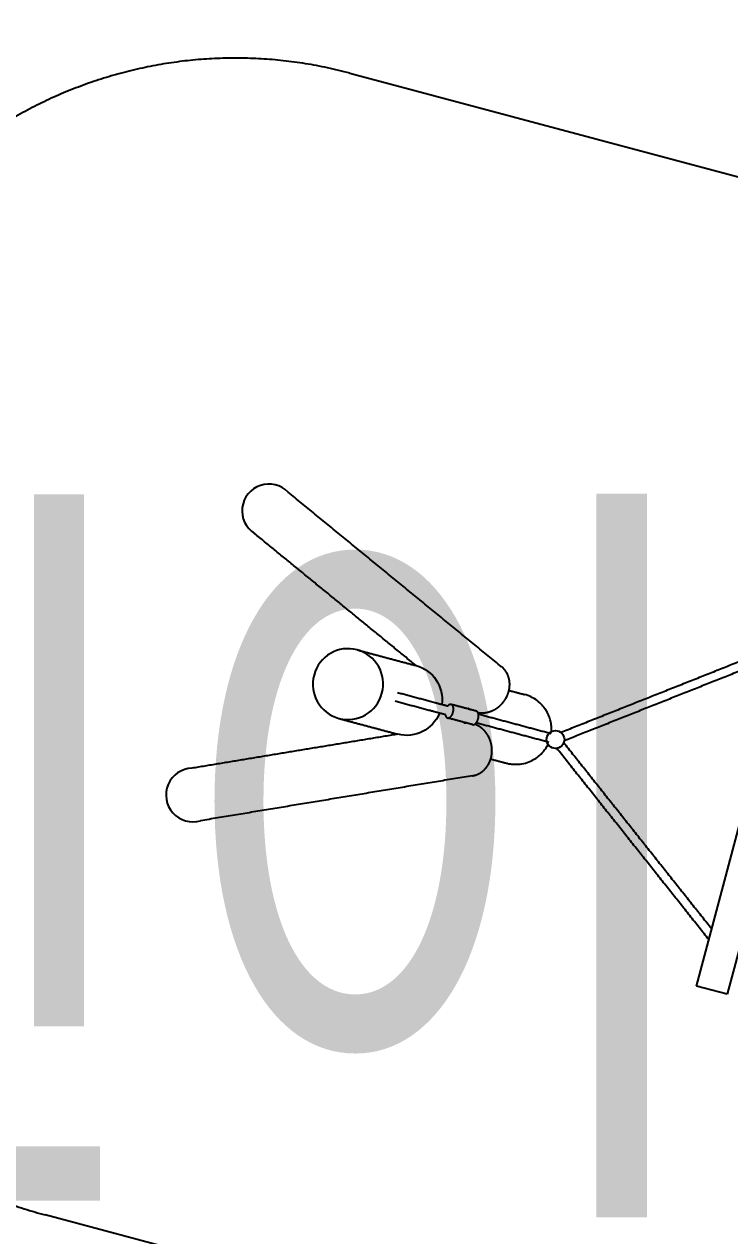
# Model space of a CAD drawing. Header units: millimetres. Extents: x 1145859089 to 1147511753, y -1047484727 to -1047247487.
# Drawn here: x 1146987490 to 1146989081, y -1047393731 to -1047391000 of the extents above; entities that cross this region are included whole.
import ezdxf
from ezdxf.xclip import XClip

# ---------------------------------------------------------------- set-up
doc = ezdxf.new("R2010")
doc.units = ezdxf.units.MM
doc.header["$LTSCALE"] = 100
doc.header["$MEASUREMENT"] = 0
doc.header["$XCLIPFRAME"] = 2
doc.linetypes.add('단지배치도$0$DASHED2', pattern=[0.375, 0.25, -0.125])
doc.layers.get('0').update_dxf_attribs({"linetype": 'CONTINUOUS'})
for name, color, linetype in [('XREF', 135, 'CONTINUOUS'), ('단지배치도$0$S240910', 33, 'CONTINUOUS'), ('단지배치도$0$W240910', 135, 'CONTINUOUS')]:
    doc.layers.add(name, color=color, linetype=linetype)
doc.styles.add('단지배치도$0$WS1', font='romans.shx', dxfattribs={"width": 0.8, "bigfont": 'whgtxt.shx'})

# ---------------------------------------------------------------- blocks, each defined once
blk = doc.blocks.new('단지배치도$0$zw$9902')
at = {"layer": '단지배치도$0$W240910', "linetype": '단지배치도$0$DASHED2', "ltscale": 500}
for p, q in [((58484.6, -19741.5, 0), (62790.6, -20889.7, 0)), ((62104.9, -23462.9, 0), (57798, -22314.4, 0))]:
    blk.add_line(p, q, dxfattribs=at)
at = {"layer": '단지배치도$0$W240910'}
for p, q in [((59266, -21798.6, 0), (59500.5, -20919.3, 0)), ((59570.1, -20937.9, 0), (59335.6, -21817.2, 0)), ((59335.6, -21817.2, 0), (59266, -21798.6, 0))]:
    blk.add_line(p, q, dxfattribs=at)
blk.add_circle((58948.4, -21243, 0), 20, dxfattribs=at)
for centre, radius, start, end in [((58440.3, -22985.9, 0), 9000, 73.56542, 180), ((58302.1, -20727.7, 0), 60.4, 44.0779, 237.4323), ((58130.7, -21368.1, 0), 60.5, 92.1546, 286.6094)]:
    blk.add_arc(centre, radius, start, end, dxfattribs=at)
at = {"layer": '단지배치도$0$W240910', "linetype": '단지배치도$0$DASHED2', "ltscale": 500}
for centre, start, end in [((58227, -20707.7, 0), 75.0686, 165.0226), ((58055.6, -21348.1, 0), 164.9765, 255.0686)]:
    blk.add_arc(centre, 1000, start, end, dxfattribs=at)
at = {"layer": '단지배치도$0$W240910', "extrusion": (0, 0, -1)}
blk.add_ellipse((58480.5, -21118.2, 0), major_axis=(-20.6, -77.3), ratio=0.990728, dxfattribs=at)
for start_param, end_param in [(3.141593, 4.587008), (4.837649, 6.283185)]:
    blk.add_ellipse((58613.4, -21153.7, 0), major_axis=(-20.6, -77.3), ratio=0.990728, start_param=start_param, end_param=end_param, dxfattribs=at)
at = {"layer": '단지배치도$0$W240910'}
for points, degree in [([(58827, -21079, 0), (58586.2, -20882.4, 0), (58345.5, -20685.7, 0)], 2), ([(58634.1, -21076.4, 0), (58451.8, -20927.5, 0), (58269.6, -20778.6, 0)], 2), ([(58502, -21041.2, 0), (58568, -21058.8, 0), (58634.1, -21076.4, 0)], 2), ([(59472.5, -21024.2, 0), (59216.6, -21125.8, 0), (58960.8, -21227.3, 0)], 2), ([(59466.1, -21048.3, 0), (59217.1, -21147.1, 0), (58968.2, -21245.9, 0)], 2), ([(58827, -21079, 0), (58827, -21079, 0), (58827, -21079, 0), (58827, -21079, 0)], 3), ([(58843.6, -21132.3, 0), (58861, -21136.9, 0), (58878.5, -21141.6, 0)], 2), ([(58769.8, -21179.1, 0), (58741.6, -21171.6, 0), (58713.4, -21164.1, 0)], 2), ([(58751.1, -21172, 0), (58751.1, -21172, 0), (58751.1, -21172, 0), (58751.1, -21172, 0)], 3), ([(58938.7, -21230.1, 0), (58856.7, -21208.2, 0), (58774.8, -21186.3, 0)], 2), ([(58460.8, -21195.8, 0), (58526.8, -21213.4, 0), (58592.8, -21231, 0)], 2), ([(58761.7, -21209.5, 0), (58733.5, -21202, 0), (58705.3, -21194.5, 0)], 2), ([(58741.9, -21206.4, 0), (58741.9, -21206.4, 0), (58741.9, -21206.4, 0), (58741.9, -21206.4, 0)], 3), ([(58933.5, -21249.4, 0), (58851.6, -21227.5, 0), (58769.6, -21205.7, 0)], 2), ([(58592.8, -21231, 0), (58360.6, -21269.3, 0), (58128.5, -21307.7, 0)], 2), ([(59294, -21693.7, 0), (59122.7, -21478.2, 0), (58951.3, -21262.8, 0)], 2), ([(59300.4, -21669.6, 0), (59133.7, -21460, 0), (58967, -21250.3, 0)], 2), ([(58802.4, -21286.9, 0), (58819.8, -21291.5, 0), (58837.2, -21296.2, 0)], 2), ([(58761.5, -21324.7, 0), (58454.7, -21375.4, 0), (58148, -21426.1, 0)], 2), ([(58761.5, -21324.7, 0), (58761.5, -21324.7, 0), (58761.5, -21324.7, 0), (58761.5, -21324.7, 0)], 3)]:
    blk.add_open_spline(points, degree=degree, dxfattribs=at)
for points, weights, degree in [([(58834.8, -21087.1, 0), (58832.5, -21084.1, 0), (58829.9, -21081.4, 0), (58827, -21079, 0)], [1, 0.99543373429, 0.99543373429, 1], 3), ([(58840.5, -21096.7, 0), (58839, -21093.3, 0), (58837, -21090.1, 0), (58834.8, -21087.1, 0)], [1, 0.995664569223, 0.995664569223, 1], 3), ([(58843.8, -21106.7, 0), (58843, -21103.3, 0), (58841.9, -21099.9, 0), (58840.5, -21096.7, 0)], [1, 0.996604403934, 0.996604403934, 1], 3), ([(58841.9, -21138.5, 0), (58843, -21135.1, 0), (58843.9, -21131.6, 0), (58844.4, -21128, 0)], [1, 0.997540773469, 0.997540773469, 1], 3), ([(58845.1, -21117.2, 0), (58845, -21113.7, 0), (58844.6, -21110.2, 0), (58843.8, -21106.7, 0)], [1, 0.996941401508, 0.996941401508, 1], 3), ([(58844.4, -21128, 0), (58844.7, -21126.2, 0), (58844.9, -21124.4, 0), (58845, -21122.6, 0)], [1, 0.999316714028, 0.999316714028, 1], 3), ([(58845, -21122.6, 0), (58845.1, -21120.8, 0), (58845.2, -21119, 0), (58845.1, -21117.2, 0)], [1, 0.999279837265, 0.999279837265, 1], 3), ([(58830.3, -21159.2, 0), (58833.2, -21155.8, 0), (58835.6, -21152.1, 0), (58837.7, -21148.2, 0)], [1, 0.996734644554, 0.996734644554, 1], 3), ([(58837.7, -21148.2, 0), (58839.3, -21145.1, 0), (58840.7, -21141.8, 0), (58841.9, -21138.5, 0)], [1, 0.99786013728, 0.99786013728, 1], 3), ([(58705.1, -21194.4, 0), (58713.5, -21196.6, 0), (58717.5, -21181.4, 0)], [1, 0.707106781187, 1], 2), ([(58713.2, -21164, 0), (58709.3, -21163, 0), (58705.3, -21167.8, 0)], [1, 0.836500813784, 0.855539031483], 2), ([(58717.5, -21181.4, 0), (58721.6, -21166.2, 0), (58713.2, -21164, 0)], [1, 0.707106781187, 1], 2), ([(58751.1, -21172, 0), (58752.6, -21173.2, 0), (58754.1, -21174.3, 0), (58755.8, -21175.4, 0)], [1, 0.998763510025, 0.998763510025, 1], 3), ([(58774.1, -21196.5, 0), (58778.1, -21181.3, 0), (58769.8, -21179.1, 0)], [1, 0.707106781187, 1], 2), ([(58773.4, -21182.1, 0), (58777.4, -21182.8, 0), (58781.4, -21182.9, 0)], [1, 0.996993356695, 1], 2), ([(58781.4, -21182.9, 0), (58784.1, -21183, 0), (58786.8, -21182.8, 0)], [1, 0.998797200158, 1], 2), ([(58786.8, -21182.8, 0), (58789.5, -21182.6, 0), (58792.1, -21182.1, 0)], [1, 0.998860916765, 1], 2), ([(58792.1, -21182.1, 0), (58797.4, -21181.2, 0), (58802.5, -21179.3, 0)], [1, 0.995873263469, 1], 2), ([(58802.5, -21179.3, 0), (58807.6, -21177.4, 0), (58812.3, -21174.7, 0)], [1, 0.996241682525, 1], 2), ([(58812.3, -21174.7, 0), (58817.5, -21171.7, 0), (58822, -21167.8, 0)], [1, 0.995915639509, 1], 2), ([(58822, -21167.8, 0), (58826.5, -21163.9, 0), (58830.3, -21159.2, 0)], [1, 0.99607382945, 1], 2), ([(58700.2, -21187.2, 0), (58701.2, -21193.4, 0), (58705.1, -21194.4, 0)], [0.855539031483, 0.836500813784, 1], 2), ([(58747.7, -21205.8, 0), (58745.7, -21205.8, 0), (58743.8, -21206, 0), (58741.9, -21206.4, 0)], [1, 0.998764794324, 0.998764794324, 1], 3), ([(58761.7, -21209.5, 0), (58770, -21211.7, 0), (58774.1, -21196.5, 0)], [1, 0.707106781187, 1], 2), ([(58773.7, -21212, 0), (58770.1, -21210, 0), (58766.3, -21208.6, 0)], [1, 0.996993607208, 1], 2), ([(58778.3, -21214.7, 0), (58776, -21213.2, 0), (58773.7, -21212, 0)], [1, 0.998797272911, 1], 2), ([(58782.5, -21218, 0), (58780.5, -21216.3, 0), (58778.3, -21214.7, 0)], [1, 0.998860660752, 1], 2), ([(58790.1, -21225.6, 0), (58786.7, -21221.4, 0), (58782.5, -21218, 0)], [1, 0.995873410159, 1], 2), ([(58796.4, -21234.5, 0), (58793.6, -21229.8, 0), (58790.1, -21225.6, 0)], [1, 0.996241754717, 1], 2), ([(58801.3, -21245.3, 0), (58799.3, -21239.7, 0), (58796.4, -21234.5, 0)], [1, 0.995915599837, 1], 2), ([(58804.3, -21256.9, 0), (58803.3, -21250.9, 0), (58801.3, -21245.3, 0)], [1, 0.996073540534, 1], 2), ([(58805.2, -21270.1, 0), (58805.3, -21265.7, 0), (58805, -21261.2, 0), (58804.3, -21256.9, 0)], [1, 0.996738884873, 0.996738884873, 1], 3), ([(58796.2, -21300.7, 0), (58798.1, -21297.6, 0), (58799.7, -21294.4, 0), (58801, -21291, 0)], [1, 0.99724848535, 0.99724848535, 1], 3), ([(58801, -21291, 0), (58802.3, -21287.6, 0), (58803.3, -21284.1, 0), (58804, -21280.6, 0)], [1, 0.997495108204, 0.997495108204, 1], 3), ([(58804, -21280.6, 0), (58804.3, -21278.9, 0), (58804.6, -21277.1, 0), (58804.8, -21275.4, 0)], [1, 0.999456534757, 0.999456534757, 1], 3), ([(58804.8, -21275.4, 0), (58805, -21273.6, 0), (58805.1, -21271.9, 0), (58805.2, -21270.1, 0)], [1, 0.999471187403, 0.999471187403, 1], 3), ([(58767.5, -21323.3, 0), (58769.5, -21322.7, 0), (58771.5, -21322, 0), (58773.4, -21321.1, 0)], [1, 0.998593417182, 0.998593417182, 1], 3), ([(58773.4, -21321.1, 0), (58774.9, -21320.4, 0), (58776.4, -21319.7, 0), (58777.8, -21318.8, 0)], [1, 0.999139377852, 0.999139377852, 1], 3), ([(58777.8, -21318.8, 0), (58779.3, -21318, 0), (58780.7, -21317.1, 0), (58782, -21316.1, 0)], [1, 0.999167325665, 0.999167325665, 1], 3), ([(58782, -21316.1, 0), (58784.8, -21314.1, 0), (58787.5, -21311.7, 0), (58789.8, -21309.1, 0)], [1, 0.996606483443, 0.996606483443, 1], 3), ([(58789.8, -21309.1, 0), (58792.2, -21306.5, 0), (58794.4, -21303.7, 0), (58796.2, -21300.7, 0)], [1, 0.996939831548, 0.996939831548, 1], 3), ([(58761.5, -21324.7, 0), (58763.5, -21324.4, 0), (58765.6, -21323.9, 0), (58767.5, -21323.3, 0)], [1, 0.998569360765, 0.998569360765, 1], 3)]:
    blk.add_rational_spline(points, weights, degree=degree, dxfattribs=at)
for points, degree, knots in [([(58700.1, -21187.2, 0), (58685.6, -21183.3, 0), (58671, -21179.4, 0), (58628.8, -21168.2, 0), (58586.6, -21156.9, 0)], 2, [-30.132226, -30.132226, -30.132226, 0, 0, 87.365735, 87.365735, 87.365735]), ([(58705.3, -21167.9, 0), (58690.7, -21164, 0), (58676.2, -21160.1, 0), (58634, -21148.9, 0), (58591.8, -21137.6, 0)], 2, [-30.132226, -30.132226, -30.132226, 0, 0, 87.365735, 87.365735, 87.365735]), ([(58928.2, -21179.1, 0), (58926.9, -21176.8, 0), (58923.9, -21172.3, 0), (58917.2, -21164.1, 0), (58907.3, -21155, 0), (58893.6, -21146.7, 0), (58883.6, -21142.9, 0), (58878.5, -21141.6, 0)], 3, [48.162761, 48.162761, 48.162761, 48.162761, 56.150156, 64.137515, 80.111712, 96.083021, 112.054109, 112.054109, 112.054109, 112.054109]), ([(58939.2, -21225.2, 0), (58939.3, -21223.2, 0), (58939.5, -21219.3, 0), (58939.1, -21211.2, 0), (58937.5, -21201.3, 0), (58933.9, -21189.8, 0), (58930.3, -21182.6, 0), (58928.2, -21179.1, 0)], 3, [0, 0, 0, 0, 5.989994, 11.903178, 24.121747, 35.945424, 48.162761, 48.162761, 48.162761, 48.162761]), ([(58899.1, -21288.4, 0), (58900.9, -21287.4, 0), (58904.4, -21285.2, 0), (58910.8, -21280.5, 0), (58918.2, -21273.7, 0), (58925.8, -21264.4, 0), (58929.8, -21257.4, 0), (58931.6, -21253.8, 0)], 3, [63.891349, 63.891349, 63.891349, 63.891349, 70.196928, 76.108685, 87.932362, 100.150931, 112.054109, 112.054109, 112.054109, 112.054109]), ([(58837.2, -21296.2, 0), (58839.8, -21296.8, 0), (58845, -21298, 0), (58855.6, -21299.2, 0), (58869, -21298.8, 0), (58884.6, -21295.3, 0), (58894.4, -21291, 0), (58899.1, -21288.4, 0)], 3, [0, 0, 0, 0, 7.98554, 15.971088, 31.942397, 47.916594, 63.891349, 63.891349, 63.891349, 63.891349])]:
    blk.add_open_spline(points, degree=degree, knots=knots, dxfattribs=at)
at = {"layer": '단지배치도$0$S240910', "style": '단지배치도$0$WS1', "width": 0.8}
blk.add_text('어린이놀이터', height=1500, dxfattribs=at).set_placement((55525.7, -22321.5))
blk = doc.blocks.new('단지배치도')
blk.add_blockref('단지배치도$0$zw$9902', (141034.2, 142437.2))

msp = doc.modelspace()

# ---------------------------------------------------------------- block references
at = {"layer": 'XREF'}
ref = msp.add_blockref('단지배치도', (1146788705.034274, -1047513806.462535), dxfattribs=at)
XClip(ref).set_block_clipping_path([(72982.4064819524, 34919.7593965302), (360382.4067475507, 255319.7593436702)])

doc.saveas('drawing.dxf')
